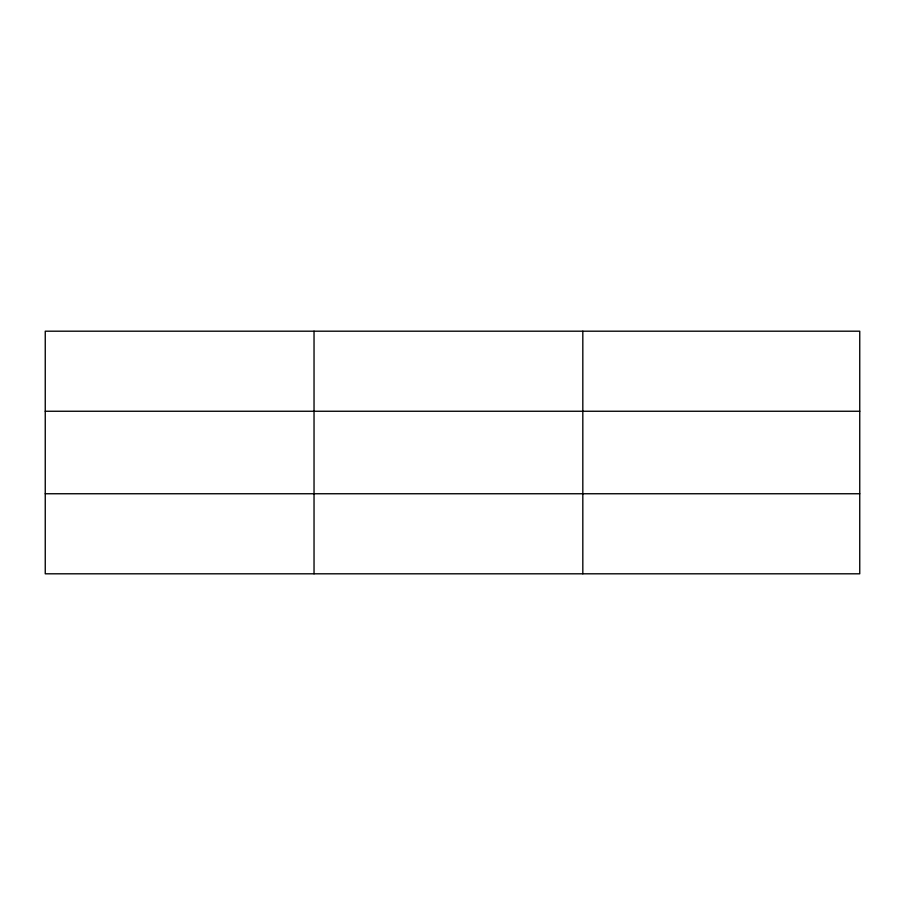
<?xml version="1.0" encoding="UTF-8"?>
<svg xmlns="http://www.w3.org/2000/svg" width="905" height="905" viewBox="0 0 905 905"><rect width="100%" height="100%" fill="white"/><g stroke="black" fill="none" stroke-linecap="round" stroke-linejoin="round"><path stroke-width="1.36" d="M314.035 573.804L314.035 331.196M582.82 573.804L582.82 331.196M859.75 411.255L859.75 331.196L45.25 331.196L45.25 573.804L859.75 573.804L859.75 411.255L45.25 411.255M45.25 493.745L859.75 493.745"/></g></svg>
